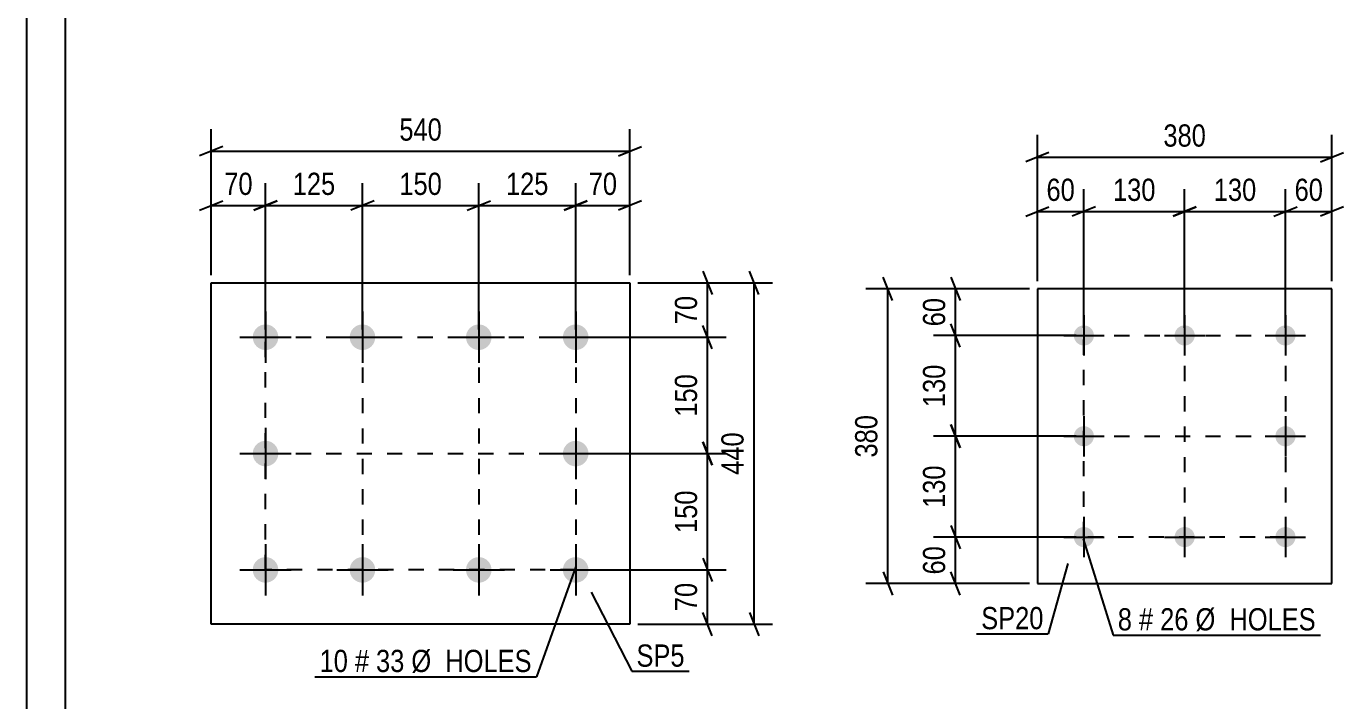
# Model space of a CAD drawing. Header units: millimetres. Extents: x 0 to 594, y 0 to 420.
# Drawn here: x 0 to 169.9, y 191.2 to 278.1 of the extents above; entities that cross this region are included whole.
import ezdxf

# ---------------------------------------------------------------- set-up
doc = ezdxf.new("R2010")
doc.units = ezdxf.units.MM
doc.linetypes.add('DXK_LINE_DOT2', pattern=[3.9198, 1.9599, -1.9599])
doc.styles.add('Arial Narrow', font='ARIALN.TTF', dxfattribs={"height": 0.2})

# ---------------------------------------------------------------- blocks, each defined once
blk = doc.blocks.new('Unknown-256034217-1131')
at = {"color": 5, "linetype": 'Continuous'}
for p, q in [((0, 420), (0, 0)), ((5, 415), (5, 5))]:
    blk.add_line(p, q, dxfattribs=at)
blk = doc.blocks.new('Part-256034217-7866 - 7865')
at = {"color": 2, "linetype": 'Continuous'}
for p, q in [((23.85, 201.02), (23.85, 245.02)), ((23.85, 245.02), (77.85, 245.02)), ((77.85, 245.02), (77.85, 201.02)), ((77.85, 201.02), (23.85, 201.02))]:
    blk.add_line(p, q, dxfattribs=at)
blk = doc.blocks.new('Bolt-256034217-7867 - 7865')
at = {"linetype": 'Continuous'}
for points in [[(30.85, 239.67, -1), (30.85, 236.37, -1)], [(43.35, 239.67, -1), (43.35, 236.37, -1)], [(58.35, 239.67, -1), (58.35, 236.37, -1)], [(70.85, 239.67, -1), (70.85, 236.37, -1)], [(30.85, 224.67, -1), (30.85, 221.37, -1)], [(70.85, 224.67, -1), (70.85, 221.37, -1)], [(30.85, 209.67, -1), (30.85, 206.37, -1)], [(43.35, 209.67, -1), (43.35, 206.37, -1)], [(58.35, 209.67, -1), (58.35, 206.37, -1)], [(70.85, 209.67, -1), (70.85, 206.37, -1)]]:
    blk.add_hatch(color=1, dxfattribs=at).paths.add_polyline_path(points)
at = {"color": 1, "linetype": 'Continuous'}
for p, q in [((30.85, 241.32), (30.85, 234.72)), ((43.35, 241.32), (43.35, 234.72)), ((58.35, 241.32), (58.35, 234.72)), ((70.85, 241.32), (70.85, 234.72)), ((27.55, 238.02), (34.15, 238.02)), ((40.05, 238.02), (46.65, 238.02)), ((55.05, 238.02), (61.65, 238.02)), ((67.55, 238.02), (74.15, 238.02)), ((30.85, 226.32), (30.85, 219.72)), ((70.85, 226.32), (70.85, 219.72)), ((27.55, 223.02), (34.15, 223.02)), ((67.55, 223.02), (74.15, 223.02)), ((30.85, 211.32), (30.85, 204.72)), ((43.35, 211.32), (43.35, 204.72)), ((58.35, 211.32), (58.35, 204.72)), ((70.85, 211.32), (70.85, 204.72)), ((27.55, 208.02), (34.15, 208.02)), ((40.05, 208.02), (46.65, 208.02)), ((55.05, 208.02), (61.65, 208.02)), ((67.55, 208.02), (74.15, 208.02))]:
    blk.add_line(p, q, dxfattribs=at)
blk = doc.blocks.new('Part-256034217-7940 - 7939')
at = {"color": 2, "linetype": 'Continuous'}
for p, q in [((168.39, 244.25), (130.39, 244.25)), ((130.39, 244.25), (130.39, 206.25)), ((168.39, 206.25), (168.39, 244.25)), ((130.39, 206.25), (168.39, 206.25))]:
    blk.add_line(p, q, dxfattribs=at)
blk = doc.blocks.new('Bolt-256034217-7941 - 7939')
at = {"linetype": 'Continuous'}
for points in [[(136.39, 239.55, -1), (136.39, 236.95, -1)], [(149.39, 239.55, -1), (149.39, 236.95, -1)], [(162.39, 239.55, -1), (162.39, 236.95, -1)], [(136.39, 226.55, -1), (136.39, 223.95, -1)], [(162.39, 226.55, -1), (162.39, 223.95, -1)], [(136.39, 213.55, -1), (136.39, 210.95, -1)], [(149.39, 213.55, -1), (149.39, 210.95, -1)], [(162.39, 213.55, -1), (162.39, 210.95, -1)]]:
    blk.add_hatch(color=1, dxfattribs=at).paths.add_polyline_path(points)
at = {"color": 1, "linetype": 'Continuous'}
for p, q in [((136.39, 240.85), (136.39, 235.65)), ((149.39, 240.85), (149.39, 235.65)), ((162.39, 240.85), (162.39, 235.65)), ((133.79, 238.25), (138.99, 238.25)), ((146.79, 238.25), (151.99, 238.25)), ((159.79, 238.25), (164.99, 238.25)), ((136.39, 227.85), (136.39, 222.65)), ((162.39, 227.85), (162.39, 222.65)), ((133.79, 225.25), (138.99, 225.25)), ((159.79, 225.25), (164.99, 225.25)), ((136.39, 214.85), (136.39, 209.65)), ((149.39, 214.85), (149.39, 209.65)), ((162.39, 214.85), (162.39, 209.65)), ((133.79, 212.25), (138.99, 212.25)), ((146.79, 212.25), (151.99, 212.25)), ((159.79, 212.25), (164.99, 212.25))]:
    blk.add_line(p, q, dxfattribs=at)
blk = doc.blocks.new('Rectangle-256034217-11584 - 7865')
at = {"color": 1, "linetype": 'DXK_LINE_DOT2'}
blk.add_lwpolyline([(30.85, 238.02), (70.85, 238.02), (70.85, 208.02), (30.85, 208.02), (30.85, 238.02)], close=True, dxfattribs=at)
blk = doc.blocks.new('Rectangle-256034217-11594 - 7939')
at = {"color": 1, "linetype": 'DXK_LINE_DOT2'}
blk.add_lwpolyline([(136.39, 238.25), (162.39, 238.25), (162.39, 212.25), (136.39, 212.25), (136.39, 238.25)], close=True, dxfattribs=at)
blk = doc.blocks.new('Line-256034217-11633 - 7865')
at = {"color": 1, "linetype": 'DXK_LINE_DOT2'}
blk.add_line((30.85, 223.02), (70.85, 223.02), dxfattribs=at)
blk = doc.blocks.new('Line-256034217-14436 - 7939')
at = {"color": 1, "linetype": 'DXK_LINE_DOT2'}
blk.add_line((149.39, 238.25), (149.39, 212.25), dxfattribs=at)
blk = doc.blocks.new('Line-256034217-11640 - 7865')
at = {"color": 1, "linetype": 'DXK_LINE_DOT2'}
blk.add_line((43.35, 238.02), (43.35, 208.02), dxfattribs=at)
blk = doc.blocks.new('Line-256034217-14443 - 7939')
at = {"color": 1, "linetype": 'DXK_LINE_DOT2'}
blk.add_line((136.39, 225.25), (162.39, 225.25), dxfattribs=at)
blk = doc.blocks.new('Line-256034217-11647 - 7865')
at = {"color": 1, "linetype": 'DXK_LINE_DOT2'}
blk.add_line((58.35, 238.02), (58.35, 208.02), dxfattribs=at)
blk = doc.blocks.new('StraightDimension-256034217-8430 - 7865')
at = {"color": 7, "linetype": 'Continuous'}
for p, q in [((23.85, 246.02), (23.85, 257.87)), ((30.85, 239.02), (30.85, 257.87)), ((22.35, 254.42), (25.35, 255.62)), ((23.85, 255.02), (30.85, 255.02)), ((32.35, 255.62), (29.35, 254.42))]:
    blk.add_line(p, q, dxfattribs=at)
at = {"color": 0}
blk.add_wipeout([(29.78, 255.77), (29.78, 259.97), (24.93, 259.97), (24.93, 255.77)], dxfattribs=at)
at = {"color": 3, "style": 'Arial Narrow'}
blk.add_text('70', height=2.863, dxfattribs=at).set_placement((25.53, 256.37))
blk = doc.blocks.new('StraightDimension-256034217-15094 - 7865')
at = {"color": 7, "linetype": 'Continuous'}
for p, q in [((43.35, 239.02), (43.35, 257.87)), ((58.35, 239.02), (58.35, 257.87)), ((44.85, 255.62), (41.85, 254.42)), ((43.35, 255.02), (58.35, 255.02)), ((56.85, 254.42), (59.85, 255.62))]:
    blk.add_line(p, q, dxfattribs=at)
at = {"color": 0}
blk.add_wipeout([(54.2, 255.77), (54.2, 259.97), (47.51, 259.97), (47.51, 255.77)], dxfattribs=at)
at = {"color": 3, "style": 'Arial Narrow'}
blk.add_text('150', height=2.863, dxfattribs=at).set_placement((48.11, 256.37))
blk = doc.blocks.new('StraightDimension-256034217-8406 - 7865')
at = {"color": 7, "linetype": 'Continuous'}
for p, q in [((87.25, 246.52), (88.45, 243.52)), ((78.85, 245.02), (90.25, 245.02)), ((87.85, 238.02), (87.85, 245.02)), ((71.85, 238.02), (90.25, 238.02)), ((88.45, 236.52), (87.25, 239.52))]:
    blk.add_line(p, q, dxfattribs=at)
at = {"color": 0}
blk.add_wipeout([(87.1, 243.95), (82.9, 243.95), (82.9, 239.1), (87.1, 239.1)], dxfattribs=at)
at = {"color": 3, "style": 'Arial Narrow'}
blk.add_text('70', height=2.863, rotation=90.0002, dxfattribs=at).set_placement((86.5, 239.7))
blk = doc.blocks.new('StraightDimension-256034217-8409 - 7865')
at = {"color": 7, "linetype": 'Continuous'}
for p, q in [((87.25, 209.52), (88.45, 206.52)), ((71.85, 208.02), (90.25, 208.02)), ((87.85, 201.02), (87.85, 208.02)), ((88.45, 199.52), (87.25, 202.52)), ((78.85, 201.02), (90.25, 201.02))]:
    blk.add_line(p, q, dxfattribs=at)
at = {"color": 0}
blk.add_wipeout([(87.1, 206.95), (82.9, 206.95), (82.9, 202.1), (87.1, 202.1)], dxfattribs=at)
at = {"color": 3, "style": 'Arial Narrow'}
blk.add_text('70', height=2.863, rotation=90.0002, dxfattribs=at).set_placement((86.5, 202.7))
blk = doc.blocks.new('StraightDimension-256034217-8422 - 7865')
at = {"color": 7, "linetype": 'Continuous'}
for p, q in [((94.45, 243.52), (93.25, 246.52)), ((78.85, 245.02), (96.25, 245.02)), ((93.85, 201.02), (93.85, 245.02)), ((93.25, 202.52), (94.45, 199.52)), ((78.85, 201.02), (96.25, 201.02))]:
    blk.add_line(p, q, dxfattribs=at)
at = {"color": 0}
blk.add_wipeout([(93.1, 226.37), (88.9, 226.37), (88.9, 219.68), (93.1, 219.68)], dxfattribs=at)
at = {"color": 3, "style": 'Arial Narrow'}
blk.add_text('440', height=2.863, rotation=90.0002, dxfattribs=at).set_placement((92.5, 220.28))
blk = doc.blocks.new('StraightDimension-256034217-8426 - 7865')
at = {"color": 7, "linetype": 'Continuous'}
for p, q in [((70.85, 239.02), (70.85, 257.87)), ((77.85, 246.02), (77.85, 257.87)), ((69.35, 254.42), (72.35, 255.62)), ((70.85, 255.02), (77.85, 255.02)), ((79.35, 255.62), (76.35, 254.42))]:
    blk.add_line(p, q, dxfattribs=at)
at = {"color": 0}
blk.add_wipeout([(76.78, 255.77), (76.78, 259.97), (71.93, 259.97), (71.93, 255.77)], dxfattribs=at)
at = {"color": 3, "style": 'Arial Narrow'}
blk.add_text('70', height=2.863, dxfattribs=at).set_placement((72.53, 256.37))
blk = doc.blocks.new('StraightDimension-256034217-8446 - 7865')
at = {"color": 7, "linetype": 'Continuous'}
for p, q in [((23.85, 246.02), (23.85, 264.87)), ((77.85, 246.02), (77.85, 264.87)), ((25.35, 262.62), (22.35, 261.42)), ((23.85, 262.02), (77.85, 262.02)), ((76.35, 261.42), (79.35, 262.62))]:
    blk.add_line(p, q, dxfattribs=at)
at = {"color": 0}
blk.add_wipeout([(54.2, 262.77), (54.2, 266.97), (47.51, 266.97), (47.51, 262.77)], dxfattribs=at)
at = {"color": 3, "style": 'Arial Narrow'}
blk.add_text('540', height=2.863, dxfattribs=at).set_placement((48.11, 263.37))
blk = doc.blocks.new('StraightDimension-256034217-15088 - 7865')
at = {"color": 7, "linetype": 'Continuous'}
for p, q in [((88.45, 221.52), (87.25, 224.52)), ((71.85, 223.02), (90.25, 223.02)), ((87.85, 208.02), (87.85, 223.02)), ((87.25, 209.52), (88.45, 206.52)), ((71.85, 208.02), (90.25, 208.02))]:
    blk.add_line(p, q, dxfattribs=at)
at = {"color": 0}
blk.add_wipeout([(87.1, 218.87), (82.9, 218.87), (82.9, 212.18), (87.1, 212.18)], dxfattribs=at)
at = {"color": 3, "style": 'Arial Narrow'}
blk.add_text('150', height=2.863, rotation=90.0002, dxfattribs=at).set_placement((86.5, 212.78))
blk = doc.blocks.new('StraightDimension-256034217-15090 - 7865')
at = {"color": 7, "linetype": 'Continuous'}
for p, q in [((71.85, 238.02), (90.25, 238.02)), ((88.45, 236.52), (87.25, 239.52)), ((87.85, 223.02), (87.85, 238.02)), ((87.25, 224.52), (88.45, 221.52)), ((71.85, 223.02), (90.25, 223.02))]:
    blk.add_line(p, q, dxfattribs=at)
at = {"color": 0}
blk.add_wipeout([(87.1, 233.87), (82.9, 233.87), (82.9, 227.18), (87.1, 227.18)], dxfattribs=at)
at = {"color": 3, "style": 'Arial Narrow'}
blk.add_text('150', height=2.863, rotation=90.0002, dxfattribs=at).set_placement((86.5, 227.78))
blk = doc.blocks.new('StraightDimension-256034217-15092 - 7865')
at = {"color": 7, "linetype": 'Continuous'}
for p, q in [((30.85, 239.02), (30.85, 257.87)), ((43.35, 239.02), (43.35, 257.87)), ((29.35, 254.42), (32.35, 255.62)), ((30.85, 255.02), (43.35, 255.02)), ((44.85, 255.62), (41.85, 254.42))]:
    blk.add_line(p, q, dxfattribs=at)
at = {"color": 0}
blk.add_wipeout([(40.45, 255.77), (40.45, 259.97), (33.76, 259.97), (33.76, 255.77)], dxfattribs=at)
at = {"color": 3, "style": 'Arial Narrow'}
blk.add_text('125', height=2.863, dxfattribs=at).set_placement((34.36, 256.37))
blk = doc.blocks.new('StraightDimension-256034217-15096 - 7865')
at = {"color": 7, "linetype": 'Continuous'}
for p, q in [((58.35, 239.02), (58.35, 257.87)), ((70.85, 239.02), (70.85, 257.87)), ((56.85, 254.42), (59.85, 255.62)), ((58.35, 255.02), (70.85, 255.02)), ((72.35, 255.62), (69.35, 254.42))]:
    blk.add_line(p, q, dxfattribs=at)
at = {"color": 0}
blk.add_wipeout([(67.95, 255.77), (67.95, 259.97), (61.26, 259.97), (61.26, 255.77)], dxfattribs=at)
at = {"color": 3, "style": 'Arial Narrow'}
blk.add_text('125', height=2.863, dxfattribs=at).set_placement((61.86, 256.37))
blk = doc.blocks.new('StraightDimension-256034217-8477 - 7939')
at = {"color": 7, "linetype": 'Continuous'}
for p, q in [((119.25, 213.75), (120.45, 210.75)), ((135.39, 212.25), (117, 212.25)), ((119.85, 206.25), (119.85, 212.25)), ((120.45, 204.75), (119.25, 207.75)), ((129.39, 206.25), (117, 206.25))]:
    blk.add_line(p, q, dxfattribs=at)
at = {"color": 0}
blk.add_wipeout([(119.1, 211.68), (114.9, 211.68), (114.9, 206.83), (119.1, 206.83)], dxfattribs=at)
at = {"color": 3, "style": 'Arial Narrow'}
blk.add_text('60', height=2.863, rotation=90.0002, dxfattribs=at).set_placement((118.5, 207.43))
blk = doc.blocks.new('StraightDimension-256034217-8474 - 7939')
at = {"color": 7, "linetype": 'Continuous'}
for p, q in [((119.25, 245.75), (120.45, 242.75)), ((129.39, 244.25), (117, 244.25)), ((119.85, 238.25), (119.85, 244.25)), ((120.45, 236.75), (119.25, 239.75)), ((135.39, 238.25), (117, 238.25))]:
    blk.add_line(p, q, dxfattribs=at)
at = {"color": 0}
blk.add_wipeout([(119.1, 243.68), (114.9, 243.68), (114.9, 238.83), (119.1, 238.83)], dxfattribs=at)
at = {"color": 3, "style": 'Arial Narrow'}
blk.add_text('60', height=2.863, rotation=90.0002, dxfattribs=at).set_placement((118.5, 239.43))
blk = doc.blocks.new('StraightDimension-256034217-8490 - 7939')
at = {"color": 7, "linetype": 'Continuous'}
for p, q in [((111.7, 242.75), (110.5, 245.75)), ((129.39, 244.25), (108.25, 244.25)), ((111.1, 206.25), (111.1, 244.25)), ((110.5, 207.75), (111.7, 204.75)), ((129.39, 206.25), (108.25, 206.25))]:
    blk.add_line(p, q, dxfattribs=at)
at = {"color": 0}
blk.add_wipeout([(110.35, 228.6), (106.15, 228.6), (106.15, 221.91), (110.35, 221.91)], dxfattribs=at)
at = {"color": 3, "style": 'Arial Narrow'}
blk.add_text('380', height=2.863, rotation=90.0002, dxfattribs=at).set_placement((109.75, 222.51))
blk = doc.blocks.new('StraightDimension-256034217-8494 - 7939')
at = {"color": 7, "linetype": 'Continuous'}
for p, q in [((162.39, 239.25), (162.39, 257.1)), ((168.39, 245.25), (168.39, 257.1)), ((160.89, 253.65), (163.89, 254.85)), ((169.89, 254.85), (166.89, 253.65)), ((162.39, 254.25), (168.39, 254.25))]:
    blk.add_line(p, q, dxfattribs=at)
at = {"color": 0}
blk.add_wipeout([(167.82, 255), (167.82, 259.2), (162.97, 259.2), (162.97, 255)], dxfattribs=at)
at = {"color": 3, "style": 'Arial Narrow'}
blk.add_text('60', height=2.863, dxfattribs=at).set_placement((163.57, 255.6))
blk = doc.blocks.new('StraightDimension-256034217-8497 - 7939')
at = {"color": 7, "linetype": 'Continuous'}
for p, q in [((130.39, 245.25), (130.39, 257.1)), ((136.39, 239.25), (136.39, 257.1)), ((128.89, 253.65), (131.89, 254.85)), ((137.89, 254.85), (134.89, 253.65)), ((130.39, 254.25), (136.39, 254.25))]:
    blk.add_line(p, q, dxfattribs=at)
at = {"color": 0}
blk.add_wipeout([(135.82, 255), (135.82, 259.2), (130.97, 259.2), (130.97, 255)], dxfattribs=at)
at = {"color": 3, "style": 'Arial Narrow'}
blk.add_text('60', height=2.863, dxfattribs=at).set_placement((131.57, 255.6))
blk = doc.blocks.new('StraightDimension-256034217-8510 - 7939')
at = {"color": 7, "linetype": 'Continuous'}
for p, q in [((130.39, 245.25), (130.39, 264.1)), ((168.39, 245.25), (168.39, 264.1)), ((131.89, 261.85), (128.89, 260.65)), ((166.89, 260.65), (169.89, 261.85)), ((130.39, 261.25), (168.39, 261.25))]:
    blk.add_line(p, q, dxfattribs=at)
at = {"color": 0}
blk.add_wipeout([(152.74, 262), (152.74, 266.2), (146.05, 266.2), (146.05, 262)], dxfattribs=at)
at = {"color": 3, "style": 'Arial Narrow'}
blk.add_text('380', height=2.863, dxfattribs=at).set_placement((146.65, 262.6))
blk = doc.blocks.new('StraightDimension-256034217-15098 - 7939')
at = {"color": 7, "linetype": 'Continuous'}
for p, q in [((120.45, 223.75), (119.25, 226.75)), ((135.39, 225.25), (117, 225.25)), ((119.85, 212.25), (119.85, 225.25)), ((119.25, 213.75), (120.45, 210.75)), ((135.39, 212.25), (117, 212.25))]:
    blk.add_line(p, q, dxfattribs=at)
at = {"color": 0}
blk.add_wipeout([(119.1, 222.1), (114.9, 222.1), (114.9, 215.41), (119.1, 215.41)], dxfattribs=at)
at = {"color": 3, "style": 'Arial Narrow'}
blk.add_text('130', height=2.863, rotation=90.0002, dxfattribs=at).set_placement((118.5, 216.01))
blk = doc.blocks.new('StraightDimension-256034217-15100 - 7939')
at = {"color": 7, "linetype": 'Continuous'}
for p, q in [((120.45, 236.75), (119.25, 239.75)), ((135.39, 238.25), (117, 238.25)), ((119.85, 225.25), (119.85, 238.25)), ((119.25, 226.75), (120.45, 223.75)), ((135.39, 225.25), (117, 225.25))]:
    blk.add_line(p, q, dxfattribs=at)
at = {"color": 0}
blk.add_wipeout([(119.1, 235.1), (114.9, 235.1), (114.9, 228.41), (119.1, 228.41)], dxfattribs=at)
at = {"color": 3, "style": 'Arial Narrow'}
blk.add_text('130', height=2.863, rotation=90.0002, dxfattribs=at).set_placement((118.5, 229.01))
blk = doc.blocks.new('StraightDimension-256034217-15102 - 7939')
at = {"color": 7, "linetype": 'Continuous'}
for p, q in [((136.39, 239.25), (136.39, 257.1)), ((149.39, 239.25), (149.39, 257.1)), ((137.89, 254.85), (134.89, 253.65)), ((147.89, 253.65), (150.89, 254.85)), ((136.39, 254.25), (149.39, 254.25))]:
    blk.add_line(p, q, dxfattribs=at)
at = {"color": 0}
blk.add_wipeout([(146.24, 255), (146.24, 259.2), (139.55, 259.2), (139.55, 255)], dxfattribs=at)
at = {"color": 3, "style": 'Arial Narrow'}
blk.add_text('130', height=2.863, dxfattribs=at).set_placement((140.15, 255.6))
blk = doc.blocks.new('StraightDimension-256034217-15104 - 7939')
at = {"color": 7, "linetype": 'Continuous'}
for p, q in [((149.39, 239.25), (149.39, 257.1)), ((162.39, 239.25), (162.39, 257.1)), ((150.89, 254.85), (147.89, 253.65)), ((160.89, 253.65), (163.89, 254.85)), ((149.39, 254.25), (162.39, 254.25))]:
    blk.add_line(p, q, dxfattribs=at)
at = {"color": 0}
blk.add_wipeout([(159.24, 255), (159.24, 259.2), (152.55, 259.2), (152.55, 255)], dxfattribs=at)
at = {"color": 3, "style": 'Arial Narrow'}
blk.add_text('130', height=2.863, dxfattribs=at).set_placement((153.15, 255.6))
blk = doc.blocks.new('Mark-256034217-8973 - 7865')
at = {"color": 0}
blk.add_wipeout([(84.9, 195.54), (84.9, 198.54), (78.69, 198.54), (78.69, 195.54)], dxfattribs=at)
blk.add_wipeout([(84.9, 195.54), (84.9, 198.54), (78.69, 198.54), (78.69, 195.54)], dxfattribs=at)
at = {"color": 30, "linetype": 'Continuous'}
for p, q in [((72.86, 205.16), (78.09, 194.94)), ((78.09, 194.94), (85.5, 194.94))]:
    blk.add_line(p, q, dxfattribs=at)
at = {"color": 3, "style": 'Arial Narrow'}
blk.add_text('SP5', height=2.863, dxfattribs=at).set_placement((78.69, 195.54))
blk = doc.blocks.new('Mark-256034217-8976 - 7865')
at = {"color": 0}
for points in [[(41.47, 194.85), (41.47, 197.85), (37.82, 197.85), (37.82, 194.85)], [(44.2, 194.85), (44.2, 197.85), (42.37, 197.85), (42.37, 194.85)], [(48.76, 194.85), (48.76, 197.85), (45.1, 197.85), (45.1, 194.85)], [(65.19, 194.85), (65.19, 197.85), (49.66, 197.85), (49.66, 194.85)]]:
    blk.add_wipeout(points, dxfattribs=at)
for points in [[(41.47, 194.85), (41.47, 197.85), (37.82, 197.85), (37.82, 194.85)], [(44.2, 194.85), (44.2, 197.85), (42.37, 197.85), (42.37, 194.85)], [(48.76, 194.85), (48.76, 197.85), (45.1, 197.85), (45.1, 194.85)], [(65.19, 194.85), (65.19, 197.85), (49.66, 197.85), (49.66, 194.85)]]:
    blk.add_wipeout(points, dxfattribs=at)
at = {"color": 7, "linetype": 'Continuous'}
for p in [(70.88, 208.47), (37.22, 194.25)]:
    blk.add_line(p, (65.79, 194.25), dxfattribs=at)
at = {"color": 3, "style": 'Arial Narrow'}
for s, height, p in [('10', 2.863, (37.82, 194.85)), ('#', 2.86, (42.37, 194.85)), ('33', 2.863, (45.1, 194.85)), ('Ø  HOLES', 2.863, (49.66, 194.85))]:
    blk.add_text(s, height=height, dxfattribs=at).set_placement(p)
blk = doc.blocks.new('Mark-256034217-8992 - 7939')
at = {"color": 0}
for points in [[(142.6, 200.22), (142.6, 203.22), (140.77, 203.22), (140.77, 200.22)], [(145.33, 200.22), (145.33, 203.22), (143.5, 203.22), (143.5, 200.22)], [(149.89, 200.22), (149.89, 203.22), (146.23, 203.22), (146.23, 200.22)], [(166.31, 200.22), (166.31, 203.22), (150.79, 203.22), (150.79, 200.22)]]:
    blk.add_wipeout(points, dxfattribs=at)
for points in [[(142.6, 200.22), (142.6, 203.22), (140.77, 203.22), (140.77, 200.22)], [(145.33, 200.22), (145.33, 203.22), (143.5, 203.22), (143.5, 200.22)], [(149.89, 200.22), (149.89, 203.22), (146.23, 203.22), (146.23, 200.22)], [(166.31, 200.22), (166.31, 203.22), (150.79, 203.22), (150.79, 200.22)]]:
    blk.add_wipeout(points, dxfattribs=at)
at = {"color": 7, "linetype": 'Continuous'}
for p, q in [((136.29, 212.02), (140.17, 199.62)), ((140.17, 199.62), (166.91, 199.62))]:
    blk.add_line(p, q, dxfattribs=at)
at = {"color": 3, "style": 'Arial Narrow'}
for s, height, p in [('8', 2.86, (140.77, 200.22)), ('#', 2.86, (143.5, 200.22)), ('26', 2.863, (146.23, 200.22)), ('Ø  HOLES', 2.863, (150.79, 200.22))]:
    blk.add_text(s, height=height, dxfattribs=at).set_placement(p)
blk = doc.blocks.new('Mark-256034217-8989 - 7939')
at = {"color": 0}
blk.add_wipeout([(131.19, 200.37), (131.19, 203.37), (123.15, 203.37), (123.15, 200.37)], dxfattribs=at)
blk.add_wipeout([(131.19, 200.37), (131.19, 203.37), (123.15, 203.37), (123.15, 200.37)], dxfattribs=at)
at = {"color": 30, "linetype": 'Continuous'}
for p in [(134.32, 208.83), (122.55, 199.77)]:
    blk.add_line(p, (131.79, 199.77), dxfattribs=at)
at = {"color": 3, "style": 'Arial Narrow'}
blk.add_text('SP20', height=2.863, dxfattribs=at).set_placement((123.15, 200.37))

msp = doc.modelspace()

# ---------------------------------------------------------------- block references
for name in ['Unknown-256034217-1131', 'Part-256034217-7866 - 7865', 'Part-256034217-7940 - 7939', 'Bolt-256034217-7867 - 7865', 'Bolt-256034217-7941 - 7939', 'Rectangle-256034217-11584 - 7865', 'Line-256034217-11640 - 7865', 'Line-256034217-11647 - 7865', 'Rectangle-256034217-11594 - 7939', 'Line-256034217-14436 - 7939', 'Line-256034217-14443 - 7939', 'Line-256034217-11633 - 7865']:
    msp.add_blockref(name, (0, 0))

# ---------------------------------------------------------------- next in the draw order: block references
for name in ['StraightDimension-256034217-8430 - 7865', 'StraightDimension-256034217-15094 - 7865', 'StraightDimension-256034217-8494 - 7939', 'StraightDimension-256034217-8406 - 7865', 'StraightDimension-256034217-8474 - 7939', 'StraightDimension-256034217-8477 - 7939', 'Mark-256034217-8992 - 7939', 'StraightDimension-256034217-8409 - 7865', 'Mark-256034217-8976 - 7865']:
    msp.add_blockref(name, (0, 0))

# ---------------------------------------------------------------- next in the draw order: block references
for name in ['StraightDimension-256034217-8422 - 7865', 'StraightDimension-256034217-8490 - 7939']:
    msp.add_blockref(name, (0, 0))

# ---------------------------------------------------------------- next in the draw order: block references
for name in ['StraightDimension-256034217-8426 - 7865', 'StraightDimension-256034217-8497 - 7939', 'StraightDimension-256034217-15098 - 7939', 'StraightDimension-256034217-15088 - 7865', 'Mark-256034217-8989 - 7939', 'Mark-256034217-8973 - 7865']:
    msp.add_blockref(name, (0, 0))

# ---------------------------------------------------------------- next in the draw order: block references
for name in ['StraightDimension-256034217-8446 - 7865', 'StraightDimension-256034217-8510 - 7939', 'StraightDimension-256034217-15100 - 7939', 'StraightDimension-256034217-15090 - 7865']:
    msp.add_blockref(name, (0, 0))

# ---------------------------------------------------------------- next in the draw order: block references
for name in ['StraightDimension-256034217-15092 - 7865', 'StraightDimension-256034217-15096 - 7865', 'StraightDimension-256034217-15102 - 7939']:
    msp.add_blockref(name, (0, 0))

# ---------------------------------------------------------------- next in the draw order: block references
msp.add_blockref('StraightDimension-256034217-15104 - 7939', (0, 0))

doc.saveas('drawing.dxf')
